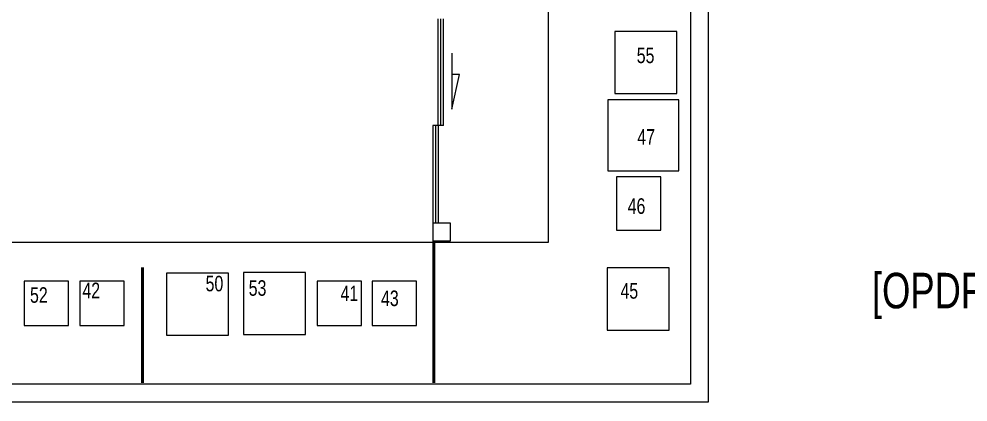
# Model space of a CAD drawing. Header units: millimetres. Extents: x -2143172 to 5255, y -610845 to 279739.
# Drawn here: x -1240178 to -1234826, y -20615 to -18456 of the extents above; entities that cross this region are included whole.
import ezdxf

# ---------------------------------------------------------------- set-up
doc = ezdxf.new("R2010")
doc.units = ezdxf.units.MM
doc.header["$LTSCALE"] = 30
for name, color, linetype, lineweight in [('72_EGR_BASE_TEXT', 7, 'Continuous', 5), ('72_EGR_EQP_TAG', 142, 'Continuous', 5), ('LOADING', 163, 'Continuous', 5), ('Walls', 32, 'Continuous', 5)]:
    doc.layers.add(name, color=color, linetype=linetype, lineweight=lineweight)
doc.styles.add('X3G_ENTITY_257CFD', font='swisscl.ttf', dxfattribs={"height": 200})
doc.styles.add('X3G_ENTITY_9F38', font='swisscl.ttf', dxfattribs={"height": 0.2})

msp = doc.modelspace()

# ---------------------------------------------------------------- linework, layer by layer
at = {"layer": '72_EGR_EQP_TAG'}
for p, q in [((-1237813.8, -19056.3, -0.1), (-1237813.8, -18456.3)), ((-1237798.8, -19056.3, -0.1), (-1237798.8, -18456.3)), ((-1237783.8, -19056.3, -0.1), (-1237783.8, -18456.3)), ((-1237737, -18648.8, -0.1), (-1237737, -18965.2, -0.1)), ((-1237737, -18965.2, -0.1), (-1237693.6, -18770, -0.1)), ((-1237693.6, -18770, -0.1), (-1237737, -18770, -0.1)), ((-1237843.8, -19056.3, -0.1), (-1237843.8, -19606.3, -0.1)), ((-1237783.8, -19056.3), (-1237843.8, -19056.3)), ((-1237828.8, -19056.3, -0.1), (-1237828.8, -19606.3, -0.1)), ((-1237813.8, -19056.3, -0.1), (-1237813.8, -19606.3, -0.1)), ((-1237843.8, -19706.3, -0.1), (-1237843.8, -20506.3)), ((-1237838.8, -19706.3, -0.1), (-1237838.8, -20506.3)), ((-1237833.8, -19706.3, -0.1), (-1237833.8, -20506.3)), ((-1239485.7, -20506.3), (-1239485.7, -19856.3, -0.1)), ((-1239480.7, -20506.3), (-1239480.7, -19856.3, -0.1)), ((-1239475.7, -20506.3), (-1239475.7, -19856.3, -0.1))]:
    msp.add_line(p, q, dxfattribs=at)
at = {"layer": '72_EGR_EQP_TAG', "elevation": -0.1}
msp.add_lwpolyline([(-1237843.8, -19706.3), (-1237743.8, -19706.3), (-1237743.8, -19606.3), (-1237843.8, -19606.3)], close=True, dxfattribs=at)
at = {"layer": 'LOADING'}
for p, q in [((-1237190.9, -19714.7, -0.1), (-1237190.9, -18364.7, -0.1)), ((-1244151.3, -19714.7, -0.1), (-1237190.9, -19714.7, -0.1))]:
    msp.add_line(p, q, dxfattribs=at)
at = {"layer": 'LOADING', "elevation": -0.2}
for points in [[(-1236817.6, -18876.3), (-1236467.6, -18876.3), (-1236467.6, -18526.3), (-1236817.6, -18526.3)], [(-1236856.8, -18911.3), (-1236856.8, -19311.3), (-1236456.8, -19311.3), (-1236456.8, -18911.3)], [(-1236808.8, -19346.2), (-1236808.8, -19646.2), (-1236558.8, -19646.2), (-1236558.8, -19346.2)], [(-1239346.4, -20238.6), (-1238996.4, -20238.6), (-1238996.4, -19888.6), (-1239346.4, -19888.6)], [(-1238912.1, -20234.1), (-1238562.1, -20234.1), (-1238562.1, -19884.1), (-1238912.1, -19884.1)], [(-1236861.3, -20209.4), (-1236511.3, -20209.4), (-1236511.3, -19859.4), (-1236861.3, -19859.4)], [(-1240148.5, -20183.2), (-1239898.5, -20183.2), (-1239898.5, -19933.2), (-1240148.5, -19933.2)], [(-1239833.6, -20183.2), (-1239583.6, -20183.2), (-1239583.6, -19933.2), (-1239833.6, -19933.2)], [(-1238495.3, -20183.2), (-1238245.3, -20183.2), (-1238245.3, -19933.2), (-1238495.3, -19933.2)], [(-1238186, -20183.2), (-1237936, -20183.2), (-1237936, -19933.2), (-1238186, -19933.2)]]:
    msp.add_lwpolyline(points, close=True, dxfattribs=at)
at = {"layer": 'Walls'}
for p, q in [((-1236390.9, -18356.3), (-1236390.9, -20514.7)), ((-1236290.9, -18364.7), (-1236290.9, -20614.7)), ((-1236390.9, -20514.7), (-1243549.4, -20514.7)), ((-1236290.9, -20614.7), (-1243590.9, -20614.7))]:
    msp.add_line(p, q, dxfattribs=at)

# ---------------------------------------------------------------- texts
at = {"layer": '72_EGR_BASE_TEXT', "insert": (-1234911.9, -19886.7, 0), "char_height": 200, "attachment_point": 2, "style": 'X3G_ENTITY_9F38'}
msp.add_mtext('[OPDF50]', dxfattribs=at)
at = {"layer": '72_EGR_EQP_TAG', "char_height": 87.47, "attachment_point": 2, "style": 'X3G_ENTITY_257CFD'}
for s, insert in [('55', (-1236644.2, -18617.5, -0.1)), ('47', (-1236641.1, -19077.1, -0.1)), ('46', (-1236695.3, -19466.9, -0.1)), ('50', (-1239075.4, -19903.4, -0.1)), ('42', (-1239770.1, -19942.3, -0.1)), ('53', (-1238832.4, -19928.5, -0.1)), ('41', (-1238314.4, -19958.7, -0.1)), ('45', (-1236735.9, -19944.8, -0.2)), ('52', (-1240065.6, -19968, -0.1)), ('43', (-1238086.3, -19986.5, -0.1))]:
    msp.add_mtext(s, dxfattribs=dict(at, insert=insert))

doc.saveas('drawing.dxf')
